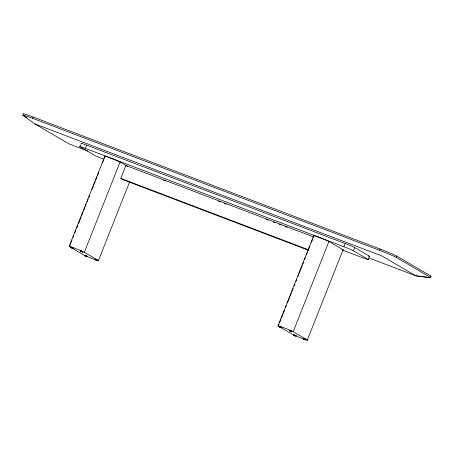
<?xml version="1.0" encoding="UTF-8"?>
<svg xmlns="http://www.w3.org/2000/svg" width="454" height="454" viewBox="0 0 454 454"><rect width="100%" height="100%" fill="white"/><g stroke="black" fill="none" stroke-linecap="round" stroke-linejoin="round"><path stroke-width="0.68" d="M26.848 117.614L23.194 115.481A14.568 0.658 21.6 0 1 32.626 118.329L33.136 117.041L379.992 249.002A14.568 0.658 21.6 0 1 396.671 256.079L430.806 276.021A14.568 0.658 21.6 0 1 431.198 276.452M103.291 159.065A8.325 0.38 21.6 0 1 94.75 155.399L79.921 146.738L80.687 144.803M79.921 146.738A8.325 0.38 21.6 0 1 85.312 148.367L86.589 145.144L345.182 243.526A8.325 0.38 21.6 0 1 354.71 247.572L369.533 256.232L368.262 259.45A8.325 0.38 21.6 0 1 362.871 257.821L343.031 250.273M69.144 246.369L104.857 156.165M129.759 181.526L98.473 260.534A8.325 0.38 21.6 0 1 93.087 258.905A8.325 0.38 21.6 0 1 83.559 254.859L69.417 246.601L72.027 240.018M73.066 237.385L73.849 235.41M74.893 232.777L75.676 230.802M76.72 228.169L77.759 225.53M78.542 223.555L81.147 216.972M81.669 215.656L82.974 212.364M83.496 211.048L84.802 207.756M85.318 206.439L86.101 204.465M87.145 201.831L88.19 199.198M88.973 197.223L89.75 195.248M92.1 189.318L93.399 186.026M93.921 184.71L95.227 181.418M95.749 180.102L97.054 176.81M97.57 175.494L98.614 172.861M102.525 162.98L103.83 159.689M104.352 158.372L105.135 156.397A8.325 0.38 21.6 0 1 110.521 158.026A8.325 0.38 21.6 0 1 120.049 162.072L127.722 166.556M98.473 260.534L84.336 252.276L120.049 162.072M308.561 250.302L123.227 179.795L120.809 178.382L125.911 165.5L313.237 236.761M278.007 325.824L313.72 235.62M313.215 237.834L313.992 235.859A8.325 0.38 21.6 0 1 319.383 237.487A8.325 0.38 21.6 0 1 328.912 241.534L343.054 249.791L307.335 339.995A8.325 0.38 21.6 0 1 301.944 338.366A8.325 0.38 21.6 0 1 292.416 334.32L278.279 326.063L279.062 324.088M279.585 322.771L280.89 319.474M281.406 318.158L282.711 314.866M283.234 313.549L284.539 310.258M285.577 307.625L286.361 305.65M287.405 303.017L289.487 297.75M290.01 296.434L291.315 293.142M291.837 291.826L293.142 288.528M294.181 285.895L294.964 283.92M296.008 281.287L296.791 279.312M297.83 276.679L302.262 265.488M302.784 264.171L303.567 262.196M304.611 259.563L305.394 257.583M306.433 254.949L307.477 252.316M308.26 250.341L309.821 246.391M311.387 242.442L312.692 239.15M307.335 339.995L293.199 331.738L328.912 241.534M368.262 259.45L353.433 250.79A8.325 0.38 21.6 0 0 343.905 246.743L345.182 243.526M353.433 250.79L354.71 247.572M430.806 276.021L430.296 277.309L396.16 257.367A14.568 0.658 21.6 0 0 379.487 250.29L379.992 249.002M396.16 257.367L396.671 256.079M70.597 247.027L73.162 248.054L70.614 247.055M80.517 250.795L82.804 251.749M84.824 255.33L87.384 256.357L84.864 255.369M94.738 259.092L97.304 260.108L94.755 259.12M279.386 326.449L281.951 327.465L279.386 326.466M279.233 326.835L281.798 327.862L279.233 326.852M289.153 330.603L291.712 331.63L289.164 330.631M293.46 335.137L296.019 336.164L293.5 335.177M303.374 338.9L305.934 339.933L303.414 338.945M306.092 339.53L303.527 338.514L306.087 339.541M430.358 277.7L415.87 275.816L369.04 258.008M430.687 277.74L415.87 275.816L381.712 255.874L34.901 123.936L22.831 115.248M291.848 331.216L289.306 330.217L291.207 331.034M82.418 251.612L80.528 250.818M32.626 118.329L379.487 250.29M85.312 148.367L343.905 246.743M87.991 151.086L69.002 143.861L34.901 123.936M163.412 180.255L165.392 181.01M218.351 201.156L220.332 201.911M224.304 203.42L226.291 204.175M266.004 219.288L267.991 220.042M273.285 222.057L275.272 222.812M279.244 224.321L281.23 225.076M285.203 226.591L287.189 227.346M120.809 178.382L308.799 249.899M430.296 277.309A14.568 0.658 21.6 0 1 429.036 277.349M23.704 114.192A14.568 0.658 21.6 0 1 33.136 117.041M69.417 246.601A8.325 0.38 21.6 0 1 74.808 248.23A8.325 0.38 21.6 0 1 84.336 252.276M278.279 326.063A8.325 0.38 21.6 0 1 283.671 327.692A8.325 0.38 21.6 0 1 293.199 331.738M343.054 249.791A8.325 0.38 21.6 0 1 343.031 250.006M342.605 249.899A8.325 0.38 21.6 0 1 342.01 249.717M81.198 143.515A8.325 0.38 21.6 0 1 86.589 145.144M369.533 256.232A8.325 0.38 21.6 0 1 369.255 256.379M368.813 256.255A8.325 0.38 21.6 0 1 368.256 256.079M70.461 247.413L73.009 248.44L70.461 247.413M80.375 251.181L82.923 252.208L80.403 251.187M84.688 255.716L87.23 256.743L84.711 255.721M94.602 259.484L97.145 260.511L94.659 259.495M293.63 334.751L296.173 335.778L293.63 334.751"/></g></svg>
